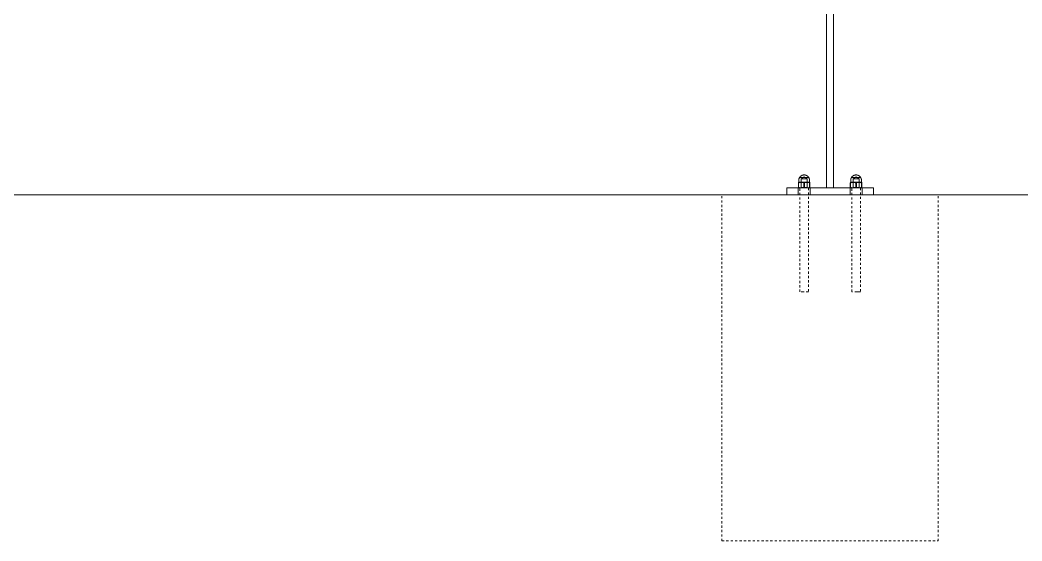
# Model space of a CAD drawing. Header units: inches. Extents: x -6 to 165, y -5 to 126.
# Drawn here: x 39.25 to 84.85, y 78.98 to 102.69 of the extents above; entities that cross this region are included whole.
import ezdxf

# ---------------------------------------------------------------- set-up
doc = ezdxf.new("R2010")
doc.units = ezdxf.units.IN
doc.linetypes.add('HIDDEN', pattern=[1.905, 1.27, -0.635])
doc.layers.add('ZANO_R', color=7, linetype='Continuous', lineweight=0)
doc.layers.add('ZANO_R_przerywana', color=250, linetype='HIDDEN', lineweight=0)

msp = doc.modelspace()

# ---------------------------------------------------------------- linework, layer by layer
at = {"layer": 'ZANO_R'}
for p, q in [((75.95899, 95.04731), (75.95899, 110.40678)), ((76.27406, 110.40678), (76.27406, 95.04731)), ((74.67334, 95.28043), (74.67886, 95.3032)), ((74.67886, 95.3032), (74.67903, 95.3033)), ((74.67904, 95.3033), (74.67904, 95.3033)), ((74.67904, 95.3033), (74.67904, 95.3033)), ((74.67904, 95.3033), (74.67904, 95.3033)), ((74.67904, 95.3033), (74.67909, 95.3033)), ((74.67909, 95.3033), (74.67937, 95.3033)), ((74.67937, 95.3033), (74.68062, 95.3033)), ((74.67942, 95.30328), (74.68514, 95.28043)), ((74.68062, 95.3033), (74.686, 95.3033)), ((74.6846, 95.30338), (74.68497, 95.30346)), ((74.68484, 95.30338), (74.68499, 95.3034)), ((74.68499, 95.3034), (74.68515, 95.30343)), ((74.68515, 95.30343), (74.68531, 95.30347)), ((74.68531, 95.30347), (74.68546, 95.30351)), ((74.68546, 95.30351), (74.68562, 95.30355)), ((74.68562, 95.30355), (74.68577, 95.3036)), ((74.68577, 95.3036), (74.68592, 95.30366)), ((74.68592, 95.30366), (74.68607, 95.30372)), ((74.686, 95.3033), (74.7084, 95.3033)), ((74.68607, 95.30372), (74.68621, 95.30379)), ((74.68621, 95.30379), (74.68636, 95.30386)), ((74.68636, 95.30386), (74.6865, 95.30393)), ((74.6865, 95.30393), (74.68664, 95.30401)), ((74.68664, 95.30401), (74.68677, 95.3041)), ((74.68677, 95.3041), (74.6869, 95.30419)), ((74.6869, 95.30419), (74.68703, 95.30428)), ((74.68703, 95.30428), (74.68716, 95.30438)), ((74.68716, 95.30438), (74.68728, 95.30449)), ((74.68728, 95.30449), (74.6874, 95.30459)), ((74.6874, 95.30459), (74.68752, 95.3047)), ((74.68752, 95.3047), (74.68763, 95.30482)), ((74.68763, 95.30482), (74.68773, 95.30494)), ((74.68773, 95.30494), (74.68784, 95.30506)), ((74.68784, 95.30506), (74.68794, 95.30519)), ((74.68794, 95.30519), (74.68803, 95.30532)), ((74.68803, 95.30532), (74.68812, 95.30545)), ((74.68812, 95.30545), (74.68821, 95.30558)), ((74.68821, 95.30558), (74.68829, 95.30572)), ((74.68829, 95.30572), (74.68836, 95.30586)), ((74.68836, 95.30586), (74.68843, 95.30601)), ((74.68843, 95.30601), (74.6885, 95.30615)), ((74.6885, 95.30615), (74.68856, 95.3063)), ((74.68856, 95.3063), (74.68862, 95.30645)), ((74.68862, 95.30645), (74.68867, 95.3066)), ((74.68867, 95.3066), (74.68871, 95.30676)), ((74.68871, 95.30676), (74.68875, 95.30691)), ((74.68875, 95.30691), (74.68879, 95.30707)), ((74.68879, 95.30707), (74.68882, 95.30723)), ((74.68882, 95.30723), (74.68884, 95.30738)), ((74.68884, 95.30738), (74.68886, 95.30754)), ((74.68886, 95.30754), (74.68887, 95.3077)), ((74.68887, 95.3077), (74.68888, 95.30786)), ((74.68888, 95.39191), (74.68902, 95.40031)), ((74.68888, 95.30802), (74.68888, 95.39191)), ((74.68888, 95.30786), (74.68888, 95.30802)), ((74.68902, 95.40031), (74.68945, 95.40871)), ((74.68945, 95.40871), (74.69017, 95.41708)), ((74.69017, 95.41708), (74.69117, 95.42543)), ((74.69117, 95.42543), (74.69246, 95.43373)), ((74.69246, 95.43373), (74.69403, 95.44199)), ((74.69403, 95.44199), (74.69588, 95.45019)), ((74.69588, 95.45019), (74.69801, 95.45832)), ((74.70992, 95.29166), (74.6976, 95.28832)), ((74.69801, 95.45832), (74.70041, 95.46637)), ((74.70041, 95.46637), (74.70309, 95.47434)), ((74.70309, 95.47434), (74.70604, 95.48221)), ((74.70604, 95.48221), (74.70926, 95.48997)), ((74.7084, 95.3033), (74.79156, 95.3033)), ((74.70926, 95.48997), (74.71274, 95.49763)), ((74.72234, 95.29458), (74.70992, 95.29166)), ((74.7114, 95.28851), (74.7247, 95.2919)), ((74.71274, 95.49763), (74.71648, 95.50515)), ((74.71648, 95.50515), (74.72047, 95.51255)), ((74.72047, 95.51255), (74.72471, 95.5198)), ((74.73485, 95.29708), (74.72234, 95.29458)), ((74.7247, 95.2919), (74.73812, 95.29487)), ((74.72471, 95.5198), (74.7292, 95.52691)), ((74.7292, 95.52691), (74.73393, 95.53386)), ((74.73393, 95.53386), (74.7389, 95.54064)), ((74.74744, 95.29917), (74.73485, 95.29708)), ((74.73812, 95.29487), (74.75162, 95.2974)), ((74.89556, 95.52668), (74.73819, 95.52668)), ((74.7389, 95.54064), (74.74409, 95.54725)), ((74.74409, 95.54725), (74.7495, 95.55368)), ((74.76009, 95.30084), (74.74744, 95.29917)), ((74.7495, 95.55368), (74.75513, 95.55992)), ((74.75162, 95.2974), (74.76519, 95.2995)), ((74.75513, 95.55992), (74.76098, 95.56596)), ((74.77279, 95.30208), (74.76009, 95.30084)), ((74.76098, 95.56596), (74.76702, 95.5718)), ((74.76519, 95.2995), (74.77883, 95.30116)), ((74.76702, 95.5718), (74.77326, 95.57743)), ((74.78553, 95.3029), (74.77279, 95.30208)), ((74.77326, 95.57743), (74.77969, 95.58285)), ((74.77883, 95.30116), (74.79251, 95.30238)), ((74.77969, 95.58285), (74.7863, 95.58804)), ((74.79828, 95.3033), (74.78553, 95.3029)), ((74.7863, 95.58804), (74.79308, 95.593)), ((74.79251, 95.30238), (74.80622, 95.30316)), ((74.79308, 95.593), (74.80003, 95.59773)), ((74.81104, 95.3029), (74.79828, 95.3033)), ((74.80003, 95.59773), (74.80713, 95.60222)), ((74.80112, 95.06485), (74.80112, 95.46477)), ((74.80121, 95.46477), (74.80112, 95.46477)), ((74.80112, 95.46477), (74.80112, 95.46477)), ((74.80112, 95.46477), (74.80113, 95.46477)), ((74.80113, 95.46477), (74.80114, 95.46477)), ((74.80114, 95.46477), (74.80119, 95.46477)), ((74.80119, 95.46481), (74.93503, 95.54523)), ((74.80119, 95.46477), (74.80178, 95.46477)), ((74.80178, 95.46477), (74.8048, 95.46477)), ((74.80277, 95.3033), (75.0469, 95.3033)), ((74.8048, 95.46477), (74.81782, 95.46477)), ((74.80713, 95.60222), (74.81439, 95.60647)), ((74.80764, 95.3032), (74.80893, 95.30323)), ((74.82377, 95.30208), (74.81104, 95.3029)), ((74.81439, 95.60647), (74.82178, 95.61046)), ((74.81782, 95.46477), (74.8635, 95.46477)), ((74.82178, 95.61046), (74.82931, 95.6142)), ((74.82315, 95.30322), (74.83716, 95.30252)), ((74.83647, 95.30084), (74.82377, 95.30208)), ((74.82931, 95.6142), (74.83696, 95.61768)), ((74.84912, 95.29917), (74.83647, 95.30084)), ((74.83696, 95.61768), (74.84473, 95.62089)), ((74.83716, 95.30252), (74.85113, 95.30136)), ((74.84473, 95.62089), (74.8526, 95.62384)), ((74.86171, 95.29708), (74.84912, 95.29917)), ((74.85113, 95.30136), (74.86506, 95.29974)), ((74.8526, 95.62384), (74.86056, 95.62652)), ((74.86056, 95.62652), (74.86862, 95.62893)), ((74.87422, 95.29458), (74.86171, 95.29708)), ((74.8635, 95.46477), (75.06884, 95.46477)), ((74.86506, 95.29974), (74.87893, 95.29765)), ((74.86862, 95.62893), (74.87675, 95.63106)), ((74.88664, 95.29165), (74.87422, 95.29458)), ((74.87675, 95.63106), (74.88495, 95.63291)), ((74.87893, 95.29765), (74.89272, 95.29511)), ((74.88495, 95.63291), (74.8932, 95.63448)), ((74.89896, 95.28832), (74.88664, 95.29165)), ((74.89272, 95.29511), (74.90642, 95.29211)), ((74.8932, 95.63448), (74.90151, 95.63576)), ((75.13186, 95.52668), (74.89556, 95.52668)), ((74.90151, 95.63576), (74.90985, 95.63677)), ((74.90642, 95.29211), (74.92002, 95.28867)), ((74.90985, 95.63677), (74.91823, 95.63748)), ((74.91823, 95.63748), (74.92662, 95.63791)), ((74.92662, 95.63791), (74.93503, 95.63806)), ((74.93503, 95.63806), (74.94343, 95.63791)), ((74.93503, 95.54523), (75.06887, 95.46481)), ((74.94343, 95.63791), (74.95182, 95.63748)), ((74.96162, 95.29167), (74.9487, 95.28833)), ((74.95182, 95.63748), (74.9602, 95.63677)), ((74.9602, 95.63677), (74.96854, 95.63576)), ((74.97463, 95.29459), (74.96162, 95.29167)), ((74.96854, 95.63576), (74.97685, 95.63448)), ((74.97183, 95.28849), (74.98453, 95.29189)), ((74.98773, 95.2971), (74.97463, 95.29459)), ((74.97685, 95.63448), (74.98511, 95.63291)), ((74.98453, 95.29189), (74.99733, 95.29485)), ((74.98511, 95.63291), (74.9933, 95.63106)), ((75.00091, 95.29918), (74.98773, 95.2971)), ((74.9933, 95.63106), (75.00144, 95.62893)), ((74.99733, 95.29485), (75.01022, 95.29739)), ((75.01414, 95.30085), (75.00091, 95.29918)), ((75.00144, 95.62893), (75.00949, 95.62652)), ((75.00949, 95.62652), (75.01746, 95.62384)), ((75.01022, 95.29739), (75.02319, 95.29949)), ((75.02742, 95.30209), (75.01414, 95.30085)), ((75.01746, 95.62384), (75.02533, 95.62089)), ((75.02319, 95.29949), (75.03622, 95.30115)), ((75.02533, 95.62089), (75.03309, 95.61768)), ((75.04074, 95.30291), (75.02742, 95.30209)), ((75.03309, 95.61768), (75.04074, 95.6142)), ((75.03622, 95.30115), (75.0493, 95.30237)), ((75.04074, 95.6142), (75.04827, 95.61046)), ((75.05407, 95.3033), (75.04074, 95.30291)), ((75.04827, 95.61046), (75.05566, 95.60647)), ((75.0493, 95.30237), (75.06242, 95.30316)), ((75.0674, 95.30291), (75.05407, 95.3033)), ((75.05566, 95.60647), (75.06292, 95.60222)), ((75.05945, 95.3033), (75.19063, 95.3033)), ((75.06292, 95.60222), (75.07003, 95.59773)), ((75.06386, 95.3032), (75.06492, 95.30322)), ((75.08072, 95.30209), (75.0674, 95.30291)), ((75.06893, 95.46477), (75.06893, 95.06485)), ((75.07003, 95.59773), (75.07697, 95.593)), ((75.07697, 95.593), (75.08376, 95.58804)), ((75.07849, 95.30322), (75.0919, 95.30252)), ((75.094, 95.30085), (75.08072, 95.30209)), ((75.08376, 95.58804), (75.09037, 95.58285)), ((75.09037, 95.58285), (75.09679, 95.57743)), ((75.0919, 95.30252), (75.10528, 95.30136)), ((75.10723, 95.29918), (75.094, 95.30085)), ((75.09679, 95.57743), (75.10303, 95.5718)), ((75.10303, 95.5718), (75.10908, 95.56596)), ((75.10528, 95.30136), (75.11862, 95.29973)), ((75.1204, 95.2971), (75.10723, 95.29918)), ((75.10908, 95.56596), (75.11492, 95.55992)), ((75.11492, 95.55992), (75.12055, 95.55368)), ((75.11862, 95.29973), (75.13189, 95.29765)), ((75.13351, 95.29459), (75.1204, 95.2971)), ((75.12055, 95.55368), (75.12596, 95.54725)), ((75.12596, 95.54725), (75.13116, 95.54064)), ((75.13116, 95.54064), (75.13612, 95.53386)), ((75.13189, 95.29765), (75.14507, 95.2951)), ((75.14652, 95.29167), (75.13351, 95.29459)), ((75.13612, 95.53386), (75.14085, 95.52691)), ((75.14085, 95.52691), (75.14534, 95.5198)), ((75.14507, 95.2951), (75.15817, 95.29211)), ((75.14534, 95.5198), (75.14958, 95.51255)), ((75.15944, 95.28833), (75.14652, 95.29167)), ((75.14958, 95.51255), (75.15358, 95.50515)), ((75.15358, 95.50515), (75.15731, 95.49763)), ((75.15731, 95.49763), (75.16079, 95.48997)), ((75.15817, 95.29211), (75.17115, 95.28866)), ((75.16079, 95.48997), (75.16401, 95.48221)), ((75.16401, 95.48221), (75.16696, 95.47434)), ((75.16696, 95.47434), (75.16964, 95.46637)), ((75.16964, 95.46637), (75.17204, 95.45832)), ((75.17204, 95.45832), (75.17417, 95.45019)), ((75.17417, 95.45019), (75.17602, 95.44199)), ((75.17602, 95.44199), (75.17759, 95.43373)), ((75.17759, 95.43373), (75.17888, 95.42543)), ((75.17888, 95.42543), (75.17988, 95.41708)), ((75.17988, 95.41708), (75.1806, 95.40871)), ((75.1806, 95.40871), (75.18103, 95.40031)), ((75.18103, 95.40031), (75.18117, 95.39191)), ((75.18117, 95.39191), (75.18117, 95.30802)), ((75.18117, 95.30802), (75.18117, 95.30786)), ((75.18117, 95.30786), (75.18118, 95.3077)), ((75.18118, 95.3077), (75.1812, 95.30754)), ((75.1812, 95.30754), (75.18121, 95.30738)), ((75.18121, 95.30738), (75.18124, 95.30722)), ((75.18124, 95.30722), (75.18127, 95.30706)), ((75.18127, 95.30706), (75.1813, 95.3069)), ((75.1813, 95.3069), (75.18134, 95.30675)), ((75.18134, 95.30675), (75.18139, 95.30659)), ((75.18139, 95.30659), (75.18144, 95.30644)), ((75.18144, 95.30644), (75.1815, 95.30629)), ((75.1815, 95.30629), (75.18156, 95.30614)), ((75.18156, 95.30614), (75.18163, 95.30599)), ((75.18163, 95.30599), (75.1817, 95.30585)), ((75.1817, 95.30585), (75.18178, 95.30571)), ((75.18178, 95.30571), (75.18186, 95.30557)), ((75.18186, 95.30557), (75.18194, 95.30543)), ((75.18194, 95.30543), (75.18204, 95.3053)), ((75.18204, 95.3053), (75.18213, 95.30517)), ((75.18213, 95.30517), (75.18223, 95.30504)), ((75.18223, 95.30504), (75.18234, 95.30492)), ((75.18234, 95.30492), (75.18244, 95.3048)), ((75.18244, 95.3048), (75.18256, 95.30468)), ((75.18256, 95.30468), (75.18267, 95.30457)), ((75.18267, 95.30457), (75.18279, 95.30446)), ((75.18279, 95.30446), (75.18292, 95.30436)), ((75.18292, 95.30436), (75.18304, 95.30426)), ((75.18304, 95.30426), (75.18317, 95.30417)), ((75.18317, 95.30417), (75.18331, 95.30408)), ((75.18331, 95.30408), (75.18344, 95.30399)), ((75.18344, 95.30399), (75.18358, 95.30391)), ((75.18358, 95.30391), (75.18373, 95.30383)), ((75.18373, 95.30383), (75.18387, 95.30376)), ((75.18387, 95.30376), (75.18402, 95.3037)), ((75.18402, 95.3037), (75.18417, 95.30364)), ((75.18417, 95.30364), (75.18432, 95.30358)), ((75.18432, 95.30358), (75.18447, 95.30353)), ((75.18447, 95.30353), (75.18463, 95.30349)), ((75.18463, 95.30349), (75.18478, 95.30345)), ((75.18478, 95.30345), (75.18494, 95.30341)), ((75.19081, 95.3033), (75.18491, 95.28043)), ((75.18494, 95.30341), (75.1851, 95.30338)), ((75.1851, 95.30338), (75.18526, 95.30336)), ((75.18526, 95.30336), (75.18542, 95.30334)), ((75.18542, 95.30334), (75.18558, 95.30333)), ((75.18558, 95.30333), (75.18574, 95.30332)), ((75.19671, 95.28043), (75.19081, 95.3033)), ((77.03633, 95.28043), (77.04224, 95.3033)), ((77.04224, 95.3033), (77.04814, 95.28043)), ((77.1736, 95.3033), (77.04242, 95.3033)), ((77.04731, 95.30332), (77.0483, 95.30348)), ((77.0477, 95.30336), (77.04786, 95.30338)), ((77.04786, 95.30338), (77.04802, 95.3034)), ((77.04802, 95.3034), (77.04818, 95.30344)), ((77.04818, 95.30344), (77.04833, 95.30347)), ((77.04833, 95.30347), (77.04849, 95.30351)), ((77.04849, 95.30351), (77.04864, 95.30356)), ((77.04864, 95.30356), (77.04879, 95.30361)), ((77.04879, 95.30361), (77.04894, 95.30367)), ((77.04894, 95.30367), (77.04908, 95.30373)), ((77.04908, 95.30373), (77.04923, 95.30379)), ((77.04923, 95.30379), (77.04937, 95.30387)), ((77.04937, 95.30387), (77.04951, 95.30394)), ((77.04951, 95.30394), (77.04965, 95.30402)), ((77.04965, 95.30402), (77.04978, 95.30411)), ((77.04978, 95.30411), (77.04992, 95.3042)), ((77.04992, 95.3042), (77.05004, 95.30429)), ((77.05004, 95.30429), (77.05017, 95.30439)), ((77.05017, 95.30439), (77.05029, 95.3045)), ((77.05029, 95.3045), (77.05041, 95.3046)), ((77.05041, 95.3046), (77.05052, 95.30472)), ((77.05052, 95.30472), (77.05063, 95.30483)), ((77.05063, 95.30483), (77.05074, 95.30495)), ((77.05074, 95.30495), (77.05084, 95.30507)), ((77.05084, 95.30507), (77.05094, 95.3052)), ((77.05094, 95.3052), (77.05103, 95.30533)), ((77.05103, 95.30533), (77.05112, 95.30546)), ((77.05112, 95.30546), (77.05121, 95.30559)), ((77.05121, 95.30559), (77.05129, 95.30573)), ((77.05129, 95.30573), (77.05136, 95.30587)), ((77.05136, 95.30587), (77.05143, 95.30602)), ((77.05143, 95.30602), (77.0515, 95.30616)), ((77.0515, 95.30616), (77.05156, 95.30631)), ((77.05156, 95.30631), (77.05161, 95.30646)), ((77.05161, 95.30646), (77.05166, 95.30661)), ((77.05166, 95.30661), (77.05171, 95.30676)), ((77.05171, 95.30676), (77.05175, 95.30692)), ((77.05175, 95.30692), (77.05178, 95.30707)), ((77.05178, 95.30707), (77.05181, 95.30723)), ((77.05181, 95.30723), (77.05184, 95.30739)), ((77.05184, 95.30739), (77.05185, 95.30755)), ((77.05185, 95.30755), (77.05187, 95.3077)), ((77.05187, 95.30786), (77.05188, 95.30802)), ((77.05187, 95.3077), (77.05187, 95.30786)), ((77.05188, 95.39191), (77.05202, 95.40031)), ((77.05188, 95.30802), (77.05188, 95.39191)), ((77.05202, 95.40031), (77.05245, 95.40871)), ((77.05245, 95.40871), (77.05317, 95.41708)), ((77.05317, 95.41708), (77.05417, 95.42543)), ((77.05417, 95.42543), (77.05546, 95.43373)), ((77.05546, 95.43373), (77.05703, 95.44199)), ((77.05703, 95.44199), (77.05888, 95.45019)), ((77.05888, 95.45019), (77.061, 95.45832)), ((77.061, 95.45832), (77.06341, 95.46637)), ((77.07488, 95.29211), (77.0619, 95.28866)), ((77.06341, 95.46637), (77.06609, 95.47434)), ((77.06609, 95.47434), (77.06904, 95.48221)), ((77.06904, 95.48221), (77.07225, 95.48997)), ((77.07225, 95.48997), (77.07573, 95.49763)), ((77.07361, 95.28833), (77.08653, 95.29167)), ((77.08797, 95.2951), (77.07488, 95.29211)), ((77.07573, 95.49763), (77.07947, 95.50515)), ((77.07947, 95.50515), (77.08347, 95.51255)), ((77.08347, 95.51255), (77.08771, 95.5198)), ((77.08653, 95.29167), (77.09954, 95.29459)), ((77.08771, 95.5198), (77.0922, 95.52691)), ((77.10116, 95.29765), (77.08797, 95.2951)), ((77.0922, 95.52691), (77.09693, 95.53386)), ((77.09693, 95.53386), (77.10189, 95.54064)), ((77.09954, 95.29459), (77.11264, 95.2971)), ((77.11443, 95.29973), (77.10116, 95.29765)), ((77.10119, 95.52668), (77.33749, 95.52668)), ((77.10189, 95.54064), (77.10708, 95.54725)), ((77.10708, 95.54725), (77.1125, 95.55368)), ((77.1125, 95.55368), (77.11813, 95.55992)), ((77.11264, 95.2971), (77.12582, 95.29918)), ((77.12776, 95.30136), (77.11443, 95.29973)), ((77.11813, 95.55992), (77.12397, 95.56596)), ((77.12397, 95.56596), (77.13001, 95.5718)), ((77.12582, 95.29918), (77.13905, 95.30085)), ((77.14114, 95.30252), (77.12776, 95.30136)), ((77.13001, 95.5718), (77.13625, 95.57743)), ((77.13625, 95.57743), (77.14268, 95.58285)), ((77.13905, 95.30085), (77.15233, 95.30209)), ((77.15456, 95.30322), (77.14114, 95.30252)), ((77.14268, 95.58285), (77.14929, 95.58804)), ((77.14929, 95.58804), (77.15608, 95.593)), ((77.15233, 95.30209), (77.16565, 95.30291)), ((77.15608, 95.593), (77.16302, 95.59773)), ((77.16302, 95.59773), (77.17013, 95.60222)), ((77.16412, 95.06485), (77.16412, 95.46477)), ((77.16418, 95.46481), (77.29802, 95.54523)), ((77.36955, 95.46477), (77.1642, 95.46477)), ((77.16565, 95.30291), (77.17898, 95.3033)), ((77.16919, 95.3032), (77.16813, 95.30322)), ((77.17013, 95.60222), (77.17738, 95.60647)), ((77.18375, 95.30237), (77.17063, 95.30316)), ((77.17738, 95.60647), (77.18478, 95.61046)), ((77.17898, 95.3033), (77.19231, 95.30291)), ((77.19683, 95.30115), (77.18375, 95.30237)), ((77.18478, 95.61046), (77.19231, 95.6142)), ((77.43028, 95.3033), (77.18615, 95.3033)), ((77.19231, 95.6142), (77.19996, 95.61768)), ((77.19231, 95.30291), (77.20563, 95.30209)), ((77.20986, 95.29949), (77.19683, 95.30115)), ((77.19996, 95.61768), (77.20772, 95.62089)), ((77.20563, 95.30209), (77.21891, 95.30085)), ((77.20772, 95.62089), (77.21559, 95.62384)), ((77.22283, 95.29739), (77.20986, 95.29949)), ((77.21559, 95.62384), (77.22356, 95.62652)), ((77.21891, 95.30085), (77.23214, 95.29918)), ((77.23572, 95.29485), (77.22283, 95.29739)), ((77.22356, 95.62652), (77.23161, 95.62893)), ((77.23161, 95.62893), (77.23974, 95.63106)), ((77.23214, 95.29918), (77.24532, 95.2971)), ((77.24852, 95.29189), (77.23572, 95.29485)), ((77.23974, 95.63106), (77.24794, 95.63291)), ((77.24532, 95.2971), (77.25842, 95.29459)), ((77.24794, 95.63291), (77.2562, 95.63448)), ((77.26121, 95.28849), (77.24852, 95.29189)), ((77.2562, 95.63448), (77.26451, 95.63576)), ((77.25842, 95.29459), (77.27143, 95.29167)), ((77.26451, 95.63576), (77.27285, 95.63677)), ((77.27143, 95.29167), (77.28435, 95.28833)), ((77.27285, 95.63677), (77.28122, 95.63748)), ((77.28122, 95.63748), (77.28962, 95.63791)), ((77.28962, 95.63791), (77.29802, 95.63806)), ((77.29802, 95.63806), (77.30643, 95.63791)), ((77.29802, 95.54523), (77.43186, 95.46481)), ((77.30643, 95.63791), (77.31482, 95.63748)), ((77.32662, 95.29211), (77.31303, 95.28867)), ((77.31482, 95.63748), (77.32319, 95.63677)), ((77.32319, 95.63677), (77.33154, 95.63576)), ((77.34032, 95.29511), (77.32662, 95.29211)), ((77.33154, 95.63576), (77.33984, 95.63448)), ((77.33409, 95.28832), (77.34641, 95.29165)), ((77.33749, 95.52668), (77.49486, 95.52668)), ((77.33984, 95.63448), (77.3481, 95.63291)), ((77.35412, 95.29765), (77.34032, 95.29511)), ((77.34641, 95.29165), (77.35883, 95.29458)), ((77.3481, 95.63291), (77.3563, 95.63106)), ((77.36798, 95.29974), (77.35412, 95.29765)), ((77.3563, 95.63106), (77.36443, 95.62893)), ((77.35883, 95.29458), (77.37134, 95.29708)), ((77.36443, 95.62893), (77.37248, 95.62652)), ((77.38191, 95.30136), (77.36798, 95.29974)), ((77.41523, 95.46477), (77.36955, 95.46477)), ((77.37134, 95.29708), (77.38393, 95.29917)), ((77.37248, 95.62652), (77.38045, 95.62384)), ((77.38045, 95.62384), (77.38832, 95.62089)), ((77.39589, 95.30252), (77.38191, 95.30136)), ((77.38393, 95.29917), (77.39658, 95.30084)), ((77.38832, 95.62089), (77.39609, 95.61768)), ((77.4099, 95.30322), (77.39589, 95.30252)), ((77.39609, 95.61768), (77.40374, 95.6142)), ((77.39658, 95.30084), (77.40928, 95.30208)), ((77.40374, 95.6142), (77.41127, 95.61046)), ((77.40928, 95.30208), (77.42201, 95.3029)), ((77.41127, 95.61046), (77.41866, 95.60647)), ((77.42825, 95.46477), (77.41523, 95.46477)), ((77.41866, 95.60647), (77.42592, 95.60222)), ((77.42201, 95.3029), (77.43477, 95.3033)), ((77.42541, 95.3032), (77.42411, 95.30323)), ((77.42592, 95.60222), (77.43302, 95.59773)), ((77.44054, 95.30238), (77.42683, 95.30316)), ((77.43127, 95.46477), (77.42825, 95.46477)), ((77.43186, 95.46477), (77.43127, 95.46477)), ((77.43184, 95.46477), (77.43193, 95.46477)), ((77.43191, 95.46477), (77.43186, 95.46477)), ((77.43192, 95.46477), (77.43191, 95.46477)), ((77.43193, 95.46477), (77.43192, 95.46477)), ((77.43193, 95.46477), (77.43193, 95.06485)), ((77.43193, 95.46477), (77.43193, 95.46477)), ((77.43302, 95.59773), (77.43997, 95.593)), ((77.43477, 95.3033), (77.44752, 95.3029)), ((77.43997, 95.593), (77.44675, 95.58804)), ((77.45422, 95.30116), (77.44054, 95.30238)), ((77.52465, 95.3033), (77.44149, 95.3033)), ((77.44675, 95.58804), (77.45336, 95.58285)), ((77.44752, 95.3029), (77.46026, 95.30208)), ((77.45336, 95.58285), (77.45979, 95.57743)), ((77.46786, 95.2995), (77.45422, 95.30116)), ((77.45979, 95.57743), (77.46603, 95.5718)), ((77.46026, 95.30208), (77.47295, 95.30084)), ((77.46603, 95.5718), (77.47207, 95.56596)), ((77.48143, 95.2974), (77.46786, 95.2995)), ((77.47207, 95.56596), (77.47791, 95.55992)), ((77.47295, 95.30084), (77.48561, 95.29917)), ((77.47791, 95.55992), (77.48355, 95.55368)), ((77.49493, 95.29487), (77.48143, 95.2974)), ((77.48355, 95.55368), (77.48896, 95.54725)), ((77.48561, 95.29917), (77.49819, 95.29708)), ((77.48896, 95.54725), (77.49415, 95.54064)), ((77.49415, 95.54064), (77.49912, 95.53386)), ((77.50834, 95.2919), (77.49493, 95.29487)), ((77.49819, 95.29708), (77.51071, 95.29458)), ((77.49912, 95.53386), (77.50384, 95.52691)), ((77.50384, 95.52691), (77.50833, 95.5198)), ((77.50833, 95.5198), (77.51258, 95.51255)), ((77.52165, 95.28851), (77.50834, 95.2919)), ((77.51071, 95.29458), (77.52313, 95.29166)), ((77.51258, 95.51255), (77.51657, 95.50515)), ((77.51657, 95.50515), (77.52031, 95.49763)), ((77.52031, 95.49763), (77.52379, 95.48997)), ((77.52313, 95.29166), (77.53544, 95.28832)), ((77.52379, 95.48997), (77.52701, 95.48221)), ((77.54705, 95.3033), (77.52465, 95.3033)), ((77.52701, 95.48221), (77.52996, 95.47434)), ((77.52996, 95.47434), (77.53263, 95.46637)), ((77.53263, 95.46637), (77.53504, 95.45832)), ((77.53504, 95.45832), (77.53717, 95.45019)), ((77.53717, 95.45019), (77.53902, 95.44199)), ((77.53902, 95.44199), (77.54059, 95.43373)), ((77.54059, 95.43373), (77.54188, 95.42543)), ((77.54188, 95.42543), (77.54288, 95.41708)), ((77.54288, 95.41708), (77.54359, 95.40871)), ((77.54359, 95.40871), (77.54402, 95.40031)), ((77.54402, 95.40031), (77.54417, 95.39191)), ((77.54417, 95.39191), (77.54417, 95.30802)), ((77.54417, 95.30802), (77.54417, 95.30786)), ((77.54417, 95.30786), (77.54418, 95.3077)), ((77.54418, 95.3077), (77.54419, 95.30754)), ((77.54419, 95.30754), (77.54421, 95.30738)), ((77.54421, 95.30738), (77.54424, 95.30722)), ((77.54424, 95.30722), (77.54427, 95.30706)), ((77.54427, 95.30706), (77.5443, 95.3069)), ((77.5443, 95.3069), (77.54435, 95.30674)), ((77.54435, 95.30674), (77.54439, 95.30658)), ((77.54439, 95.30658), (77.54444, 95.30643)), ((77.54444, 95.30643), (77.5445, 95.30628)), ((77.5445, 95.30628), (77.54456, 95.30613)), ((77.54456, 95.30613), (77.54463, 95.30598)), ((77.54463, 95.30598), (77.54471, 95.30584)), ((77.54471, 95.30584), (77.54478, 95.30569)), ((77.54478, 95.30569), (77.54487, 95.30555)), ((77.54487, 95.30555), (77.54495, 95.30542)), ((77.54495, 95.30542), (77.54504, 95.30528)), ((77.54504, 95.30528), (77.54514, 95.30515)), ((77.54514, 95.30515), (77.54524, 95.30502)), ((77.54524, 95.30502), (77.54535, 95.3049)), ((77.54535, 95.3049), (77.54546, 95.30478)), ((77.54546, 95.30478), (77.54557, 95.30466)), ((77.54557, 95.30466), (77.54569, 95.30455)), ((77.54569, 95.30455), (77.54581, 95.30444)), ((77.54581, 95.30444), (77.54593, 95.30434)), ((77.54593, 95.30434), (77.54606, 95.30424)), ((77.54606, 95.30424), (77.54619, 95.30414)), ((77.54619, 95.30414), (77.54633, 95.30405)), ((77.54633, 95.30405), (77.54647, 95.30397)), ((77.54647, 95.30397), (77.54661, 95.30389)), ((77.54661, 95.30389), (77.54675, 95.30381)), ((77.54675, 95.30381), (77.5469, 95.30374)), ((77.5469, 95.30374), (77.54705, 95.30367)), ((77.54705, 95.30367), (77.5472, 95.30361)), ((77.55243, 95.3033), (77.54705, 95.3033)), ((77.54717, 95.30368), (77.54874, 95.30333)), ((77.5472, 95.30361), (77.54735, 95.30356)), ((77.54735, 95.30356), (77.5475, 95.30351)), ((77.5475, 95.30351), (77.54766, 95.30346)), ((77.54766, 95.30346), (77.54782, 95.30342)), ((77.54782, 95.30342), (77.54798, 95.30339)), ((77.55363, 95.30328), (77.54791, 95.28043)), ((77.55368, 95.3033), (77.55243, 95.3033)), ((77.55396, 95.3033), (77.55368, 95.3033)), ((77.55401, 95.3033), (77.55396, 95.3033)), ((77.554, 95.3033), (77.55401, 95.3033)), ((77.55401, 95.3033), (77.55419, 95.3032)), ((77.55401, 95.3033), (77.55401, 95.3033)), ((77.55401, 95.3033), (77.55401, 95.3033)), ((77.55971, 95.28043), (77.55419, 95.3032)), ((74.54119, 95.04731), (74.14736, 95.04731)), ((74.14736, 95.04731), (74.14736, 94.73224)), ((74.54119, 95.04731), (75.95899, 95.04731)), ((74.65934, 94.73224), (74.65934, 95.04731)), ((74.68541, 95.28458), (74.67334, 95.28043)), ((74.67334, 95.07017), (74.67334, 95.28043)), ((74.67334, 95.07017), (74.68607, 95.06583)), ((74.67886, 95.04741), (74.67334, 95.07017)), ((74.67903, 95.04731), (74.67886, 95.04741)), ((74.67941, 95.04731), (74.6797, 95.04731)), ((74.68514, 95.07017), (74.67962, 95.04741)), ((74.68514, 95.28043), (74.6982, 95.28468)), ((74.68514, 95.07017), (74.68514, 95.28043)), ((74.69958, 95.06555), (74.68514, 95.07017)), ((74.6976, 95.28832), (74.68541, 95.28458)), ((74.68607, 95.06583), (74.69894, 95.06193)), ((74.6982, 95.28468), (74.7114, 95.28851)), ((74.69894, 95.06193), (74.71194, 95.05848)), ((74.71417, 95.06142), (74.69958, 95.06555)), ((74.71194, 95.05848), (74.72505, 95.05548)), ((74.7289, 95.0578), (74.71417, 95.06142)), ((74.72505, 95.05548), (74.73825, 95.05294)), ((74.74374, 95.05468), (74.7289, 95.0578)), ((74.89556, 95.04447), (74.73819, 95.04447)), ((74.73825, 95.05294), (74.75154, 95.05085)), ((74.75867, 95.05206), (74.74374, 95.05468)), ((74.75154, 95.05085), (74.76489, 95.04923)), ((74.77369, 95.04996), (74.75867, 95.05206)), ((74.76489, 95.04923), (74.77829, 95.04807)), ((74.78877, 95.04837), (74.77369, 95.04996)), ((74.77749, 95.04731), (74.77749, 95.04831)), ((74.82213, 95.04831), (74.77751, 95.04831)), ((74.77758, 95.04837), (74.80112, 95.06485)), ((74.77829, 95.04807), (74.79172, 95.04738)), ((74.79815, 95.04777), (74.79009, 95.04827)), ((74.79037, 95.04741), (74.79156, 95.04738)), ((74.80622, 95.04744), (74.79815, 95.04777)), ((74.8635, 95.06485), (74.80114, 95.06485)), ((74.80329, 95.04735), (74.81554, 95.04791)), ((74.80893, 95.04738), (74.80765, 95.04741)), ((74.80995, 95.04736), (74.80765, 95.04741)), ((74.81554, 95.04791), (74.82776, 95.04885)), ((74.85088, 95.04831), (74.82267, 95.04831)), ((74.83673, 95.04806), (74.82267, 95.04737)), ((74.82433, 95.04741), (74.82315, 95.04738)), ((74.82776, 95.04885), (74.83995, 95.05019)), ((74.85076, 95.04921), (74.83673, 95.04806)), ((74.83995, 95.05019), (74.85208, 95.0519)), ((74.86475, 95.05083), (74.85076, 95.04921)), ((75.09254, 95.04831), (74.85088, 95.04831)), ((74.85208, 95.0519), (74.86416, 95.054)), ((75.06891, 95.06485), (74.8635, 95.06485)), ((74.86416, 95.054), (74.87617, 95.05649)), ((74.87867, 95.05291), (74.86475, 95.05083)), ((74.87617, 95.05649), (74.88809, 95.05935)), ((74.89252, 95.05545), (74.87867, 95.05291)), ((74.88809, 95.05935), (74.89991, 95.06258)), ((74.90627, 95.05845), (74.89252, 95.05545)), ((75.13186, 95.04447), (74.89556, 95.04447)), ((74.91116, 95.28458), (74.89896, 95.28832)), ((74.89991, 95.06258), (74.91163, 95.06619)), ((74.91992, 95.06191), (74.90627, 95.05845)), ((74.92322, 95.28043), (74.91116, 95.28458)), ((74.91163, 95.06619), (74.92322, 95.07017)), ((74.93344, 95.06582), (74.91992, 95.06191)), ((74.92002, 95.28867), (74.93349, 95.28477)), ((74.9359, 95.28459), (74.92322, 95.28043)), ((74.92322, 95.07017), (74.92322, 95.28043)), ((74.92322, 95.07017), (74.93696, 95.0657)), ((74.94683, 95.07017), (74.93344, 95.06582)), ((74.93349, 95.28477), (74.94683, 95.28043)), ((74.9487, 95.28833), (74.9359, 95.28459)), ((74.93696, 95.0657), (74.95083, 95.0617)), ((74.94683, 95.28043), (74.95926, 95.28467)), ((74.94683, 95.28043), (74.94683, 95.07017)), ((74.94683, 95.07017), (74.95905, 95.06604)), ((74.95083, 95.0617), (74.96484, 95.05819)), ((74.95905, 95.06604), (74.97139, 95.0623)), ((74.95926, 95.28467), (74.97183, 95.28849)), ((74.96484, 95.05819), (74.97896, 95.05515)), ((74.97139, 95.0623), (74.98385, 95.05896)), ((74.97896, 95.05515), (74.99317, 95.0526)), ((74.98385, 95.05896), (74.99641, 95.05601)), ((74.99317, 95.0526), (75.00747, 95.05054)), ((74.99641, 95.05601), (75.00905, 95.05347)), ((75.00747, 95.05054), (75.02182, 95.04898)), ((75.00905, 95.05347), (75.02177, 95.05132)), ((75.02177, 95.05132), (75.03455, 95.04958)), ((75.02182, 95.04898), (75.03623, 95.0479)), ((75.03455, 95.04958), (75.04738, 95.04825)), ((75.03623, 95.0479), (75.05066, 95.04732)), ((75.04572, 95.04741), (75.0469, 95.04738)), ((75.04738, 95.04831), (75.05067, 95.04831)), ((75.04807, 95.0482), (75.05523, 95.04774)), ((75.05523, 95.04774), (75.0624, 95.04745)), ((75.05787, 95.04733), (75.07226, 95.04792)), ((75.0601, 95.04736), (75.06241, 95.04741)), ((75.06243, 95.04731), (75.06229, 95.04731)), ((75.06432, 95.04731), (75.06229, 95.04731)), ((75.06386, 95.04731), (75.06456, 95.04731)), ((75.06491, 95.04731), (75.06387, 95.04731)), ((75.06893, 95.06485), (75.09247, 95.04837)), ((75.07226, 95.04792), (75.08662, 95.049)), ((75.07849, 95.04731), (75.0815, 95.04731)), ((75.07971, 95.04741), (75.09298, 95.04815)), ((75.07996, 95.04731), (75.07977, 95.04731)), ((75.08128, 95.04837), (75.08736, 95.04889)), ((75.08662, 95.049), (75.10093, 95.05058)), ((75.09252, 95.04833), (75.09255, 95.04832)), ((75.09256, 95.04831), (75.09256, 95.04731)), ((75.09298, 95.04815), (75.10623, 95.04934)), ((75.10093, 95.05058), (75.11518, 95.05264)), ((75.10623, 95.04934), (75.11942, 95.05099)), ((75.11518, 95.05264), (75.12935, 95.05519)), ((75.11942, 95.05099), (75.13255, 95.05308)), ((75.12935, 95.05519), (75.14342, 95.05822)), ((75.13255, 95.05308), (75.1456, 95.05562)), ((75.14342, 95.05822), (75.15739, 95.06173)), ((75.1456, 95.05562), (75.15856, 95.0586)), ((75.15739, 95.06173), (75.17122, 95.06571)), ((75.15856, 95.0586), (75.17141, 95.06202)), ((75.17224, 95.28459), (75.15944, 95.28833)), ((75.17115, 95.28866), (75.184, 95.28477)), ((75.17122, 95.06571), (75.18491, 95.07017)), ((75.17141, 95.06202), (75.18413, 95.06588)), ((75.18491, 95.28043), (75.17224, 95.28459)), ((75.184, 95.28477), (75.19671, 95.28043)), ((75.18413, 95.06588), (75.19671, 95.07017)), ((75.18491, 95.28043), (75.18491, 95.07017)), ((75.18491, 95.07017), (75.19064, 95.04733)), ((75.19036, 95.04731), (75.19046, 95.04731)), ((75.19135, 95.04731), (75.191, 95.04731)), ((75.19119, 95.04741), (75.19671, 95.07017)), ((75.19671, 95.07017), (75.19671, 95.28043)), ((75.21071, 94.73224), (75.21071, 95.04731)), ((75.95899, 95.04731), (76.27406, 95.04731)), ((76.27406, 95.04731), (77.69186, 95.04731)), ((77.02234, 94.73224), (77.02234, 95.04731)), ((77.04905, 95.28477), (77.03633, 95.28043)), ((77.03633, 95.07017), (77.03633, 95.28043)), ((77.04205, 95.04733), (77.03633, 95.07017)), ((77.04892, 95.06588), (77.03633, 95.07017)), ((77.04814, 95.07017), (77.04241, 95.04733)), ((77.04269, 95.04731), (77.04259, 95.04731)), ((77.04814, 95.28043), (77.06081, 95.28459)), ((77.04814, 95.28043), (77.04814, 95.07017)), ((77.06159, 95.06579), (77.04814, 95.07017)), ((77.06164, 95.06202), (77.04892, 95.06588)), ((77.0619, 95.28866), (77.04905, 95.28477)), ((77.06081, 95.28459), (77.07361, 95.28833)), ((77.07519, 95.06187), (77.06159, 95.06579)), ((77.07449, 95.0586), (77.06164, 95.06202)), ((77.08745, 95.05562), (77.07449, 95.0586)), ((77.08891, 95.0584), (77.07519, 95.06187)), ((77.1005, 95.05308), (77.08745, 95.05562)), ((77.10273, 95.05539), (77.08891, 95.0584)), ((77.11363, 95.05099), (77.1005, 95.05308)), ((77.33749, 95.04447), (77.10114, 95.04447)), ((77.11665, 95.05285), (77.10273, 95.05539)), ((77.12682, 95.04934), (77.11363, 95.05099)), ((77.13065, 95.05077), (77.11665, 95.05285)), ((77.14006, 95.04815), (77.12682, 95.04934)), ((77.14471, 95.04916), (77.13065, 95.05077)), ((77.15334, 95.04741), (77.14006, 95.04815)), ((77.14049, 95.04731), (77.14049, 95.04831)), ((77.14051, 95.04831), (77.14049, 95.04831)), ((77.14049, 95.04831), (77.14049, 95.04831)), ((77.14049, 95.04831), (77.14049, 95.04831)), ((77.14049, 95.04831), (77.14049, 95.04831)), ((77.14049, 95.04831), (77.1405, 95.04831)), ((77.1405, 95.04832), (77.14052, 95.04833)), ((77.1405, 95.04831), (77.14059, 95.04831)), ((77.14058, 95.04837), (77.16412, 95.06485)), ((77.14059, 95.04831), (77.14108, 95.04831)), ((77.14108, 95.04831), (77.14322, 95.04831)), ((77.14322, 95.04831), (77.15176, 95.04831)), ((77.15881, 95.04802), (77.14471, 95.04916)), ((77.15308, 95.04827), (77.14569, 95.04889)), ((77.15333, 95.04731), (77.15154, 95.04731)), ((77.15308, 95.04831), (77.38217, 95.04831)), ((77.15456, 95.04731), (77.15308, 95.04731)), ((77.17295, 95.04736), (77.15881, 95.04802)), ((77.16414, 95.06485), (77.36955, 95.06485)), ((77.16813, 95.04731), (77.16918, 95.04731)), ((77.16918, 95.04731), (77.16849, 95.04731)), ((77.16873, 95.04731), (77.17076, 95.04731)), ((77.17062, 95.04731), (77.17076, 95.04731)), ((77.17782, 95.04774), (77.17064, 95.04745)), ((77.17518, 95.04733), (77.17064, 95.04741)), ((77.18498, 95.0482), (77.17782, 95.04774)), ((77.18567, 95.04831), (77.18238, 95.04831)), ((77.18733, 95.04741), (77.18239, 95.04732)), ((77.1985, 95.04958), (77.18567, 95.04825)), ((77.20015, 95.04808), (77.18615, 95.04738)), ((77.21128, 95.05132), (77.1985, 95.04958)), ((77.21413, 95.04924), (77.20015, 95.04808)), ((77.224, 95.05347), (77.21128, 95.05132)), ((77.22806, 95.05087), (77.21413, 95.04924)), ((77.23664, 95.05601), (77.224, 95.05347)), ((77.24193, 95.05295), (77.22806, 95.05087)), ((77.2492, 95.05896), (77.23664, 95.05601)), ((77.25572, 95.05549), (77.24193, 95.05295)), ((77.26166, 95.0623), (77.2492, 95.05896)), ((77.26942, 95.05849), (77.25572, 95.05549)), ((77.27379, 95.28467), (77.26121, 95.28849)), ((77.274, 95.06604), (77.26166, 95.0623)), ((77.28301, 95.06194), (77.26942, 95.05849)), ((77.28622, 95.28043), (77.27379, 95.28467)), ((77.28622, 95.07017), (77.274, 95.06604)), ((77.29649, 95.06583), (77.28301, 95.06194)), ((77.28435, 95.28833), (77.29715, 95.28459)), ((77.29956, 95.28477), (77.28622, 95.28043)), ((77.28622, 95.28043), (77.28622, 95.07017)), ((77.28622, 95.07017), (77.29956, 95.06583)), ((77.30982, 95.07017), (77.29649, 95.06583)), ((77.29715, 95.28459), (77.30982, 95.28043)), ((77.31303, 95.28867), (77.29956, 95.28477)), ((77.29956, 95.06583), (77.31303, 95.06194)), ((77.30982, 95.28043), (77.32189, 95.28458)), ((77.30982, 95.07017), (77.30982, 95.28043)), ((77.32142, 95.06619), (77.30982, 95.07017)), ((77.31303, 95.06194), (77.32662, 95.05849)), ((77.33314, 95.06258), (77.32142, 95.06619)), ((77.32189, 95.28458), (77.33409, 95.28832)), ((77.32662, 95.05849), (77.34032, 95.05549)), ((77.34496, 95.05935), (77.33314, 95.06258)), ((77.45026, 95.04447), (77.33749, 95.04447)), ((77.34032, 95.05549), (77.35412, 95.05295)), ((77.35688, 95.05649), (77.34496, 95.05935)), ((77.35412, 95.05295), (77.36798, 95.05087)), ((77.36889, 95.054), (77.35688, 95.05649)), ((77.36798, 95.05087), (77.38191, 95.04924)), ((77.38096, 95.0519), (77.36889, 95.054)), ((77.36955, 95.06485), (77.43191, 95.06485)), ((77.3931, 95.05019), (77.38096, 95.0519)), ((77.38191, 95.04924), (77.39589, 95.04808)), ((77.38217, 95.04831), (77.41038, 95.04831)), ((77.40529, 95.04885), (77.3931, 95.05019)), ((77.39589, 95.04808), (77.4099, 95.04738)), ((77.41751, 95.04791), (77.40529, 95.04885)), ((77.40872, 95.04741), (77.41038, 95.04737)), ((77.41091, 95.04831), (77.45554, 95.04831)), ((77.42976, 95.04735), (77.41751, 95.04791)), ((77.4231, 95.04736), (77.4254, 95.04741)), ((77.42411, 95.04738), (77.4254, 95.04741)), ((77.42683, 95.04744), (77.4349, 95.04777)), ((77.43193, 95.06485), (77.45547, 95.04837)), ((77.4349, 95.04777), (77.44296, 95.04827)), ((77.44268, 95.04741), (77.44133, 95.04738)), ((77.4549, 95.04808), (77.44149, 95.04738)), ((77.44428, 95.04837), (77.45936, 95.04996)), ((77.48456, 95.04447), (77.45026, 95.04447)), ((77.46828, 95.04924), (77.4549, 95.04808)), ((77.45556, 95.04831), (77.45556, 95.04731)), ((77.45936, 95.04996), (77.47438, 95.05206)), ((77.48161, 95.05087), (77.46828, 95.04924)), ((77.47438, 95.05206), (77.48931, 95.05468)), ((77.49488, 95.05295), (77.48161, 95.05087)), ((77.49272, 95.04447), (77.48456, 95.04447)), ((77.48931, 95.05468), (77.50415, 95.0578)), ((77.49452, 95.04447), (77.49272, 95.04447)), ((77.49489, 95.04447), (77.49452, 95.04447)), ((77.50807, 95.0555), (77.49488, 95.05295)), ((77.49494, 95.04447), (77.49489, 95.04447)), ((77.4949, 95.04447), (77.49493, 95.04447)), ((77.49493, 95.04447), (77.49494, 95.04447)), ((77.49494, 95.04447), (77.49494, 95.04447)), ((77.50415, 95.0578), (77.51888, 95.06142)), ((77.52116, 95.05849), (77.50807, 95.0555)), ((77.51888, 95.06142), (77.53347, 95.06555)), ((77.53414, 95.06194), (77.52116, 95.05849)), ((77.53485, 95.28468), (77.52165, 95.28851)), ((77.53347, 95.06555), (77.54791, 95.07017)), ((77.547, 95.06583), (77.53414, 95.06194)), ((77.54791, 95.28043), (77.53485, 95.28468)), ((77.53544, 95.28832), (77.54764, 95.28458)), ((77.55971, 95.07017), (77.547, 95.06583)), ((77.54764, 95.28458), (77.55971, 95.28043)), ((77.54791, 95.07017), (77.54791, 95.28043)), ((77.54791, 95.07017), (77.55343, 95.04741)), ((77.55363, 95.04731), (77.55335, 95.04731)), ((77.55435, 95.04731), (77.554, 95.04731)), ((77.55419, 95.04741), (77.55971, 95.07017)), ((77.55971, 95.07017), (77.55971, 95.28043)), ((77.57371, 94.73224), (77.57371, 95.04731)), ((78.08569, 95.04731), (77.69186, 95.04731)), ((78.08569, 94.73224), (78.08569, 95.04731)), ((-6.47362, 94.73224), (151.86407, 94.73224)), ((71.19362, 94.73224), (81.03943, 94.73224))]:
    msp.add_line(p, q, dxfattribs=at)
at = {"layer": 'ZANO_R_przerywana', "ltscale": 0.05}
for p, q in [((74.73811, 90.31848), (74.73811, 95.04447)), ((75.13194, 95.04447), (75.13194, 90.31848)), ((77.10111, 90.31848), (77.10111, 95.04447)), ((77.49494, 95.04447), (77.49494, 90.31848)), ((71.19362, 78.97893), (71.19362, 94.73224)), ((81.03943, 78.97893), (81.03943, 94.73224)), ((74.89556, 90.31848), (74.73819, 90.31848)), ((75.13186, 90.31848), (74.89556, 90.31848)), ((77.33749, 90.31848), (77.10114, 90.31848)), ((77.45026, 90.31848), (77.33749, 90.31848)), ((77.48456, 90.31848), (77.45026, 90.31848)), ((77.49272, 90.31848), (77.48456, 90.31848)), ((77.49452, 90.31848), (77.49272, 90.31848)), ((77.49489, 90.31848), (77.49452, 90.31848)), ((77.49494, 90.31848), (77.49489, 90.31848)), ((77.4949, 90.31848), (77.49493, 90.31848)), ((77.49493, 90.31848), (77.49494, 90.31848)), ((77.49494, 90.31848), (77.49494, 90.31848)), ((71.19362, 78.97893), (81.03943, 78.97893))]:
    msp.add_line(p, q, dxfattribs=at)

doc.saveas('drawing.dxf')
